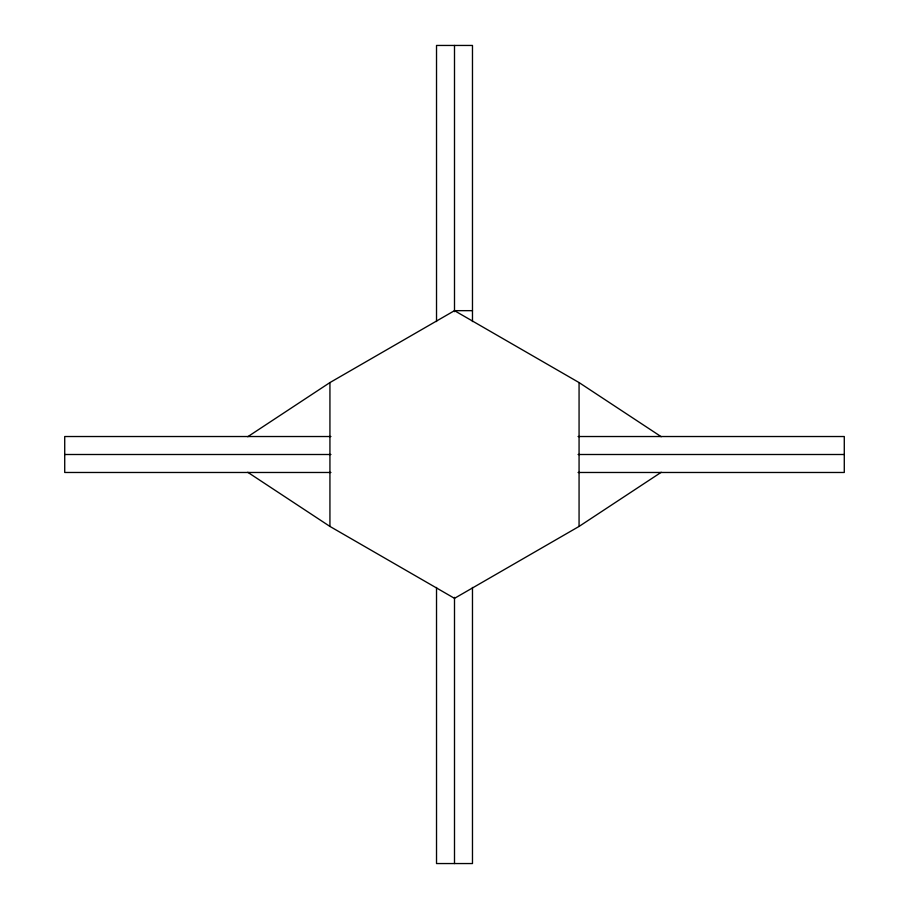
<?xml version="1.0" encoding="UTF-8"?>
<svg xmlns="http://www.w3.org/2000/svg" width="909" height="909" viewBox="0 0 909 909"><rect width="100%" height="100%" fill="white"/><g stroke="black" fill="none" stroke-linecap="round" stroke-linejoin="round"><path stroke-width="1.36" d="M247.759 436.718L329.933 382.575L454.5 310.662L472.475 310.662M247.759 472.282L329.933 526.425L454.5 598.338L579.067 526.425L661.241 472.282M330.921 436.525L64.721 436.525L64.721 472.475L330.921 472.475M578.079 436.525L844.279 436.525L844.279 472.475L578.079 472.475M64.721 454.5L330.921 454.5M578.079 454.5L844.279 454.5M454.5 310.662L579.067 382.575L661.241 436.718M579.067 382.575L579.067 526.425M472.475 321.559L472.475 45.45L436.525 45.45L436.525 321.559M472.475 587.441L472.475 863.55L436.525 863.55L436.525 587.441M454.5 45.45L454.5 311.651M454.5 597.349L454.5 863.55M329.933 382.575L329.933 526.425"/></g></svg>
